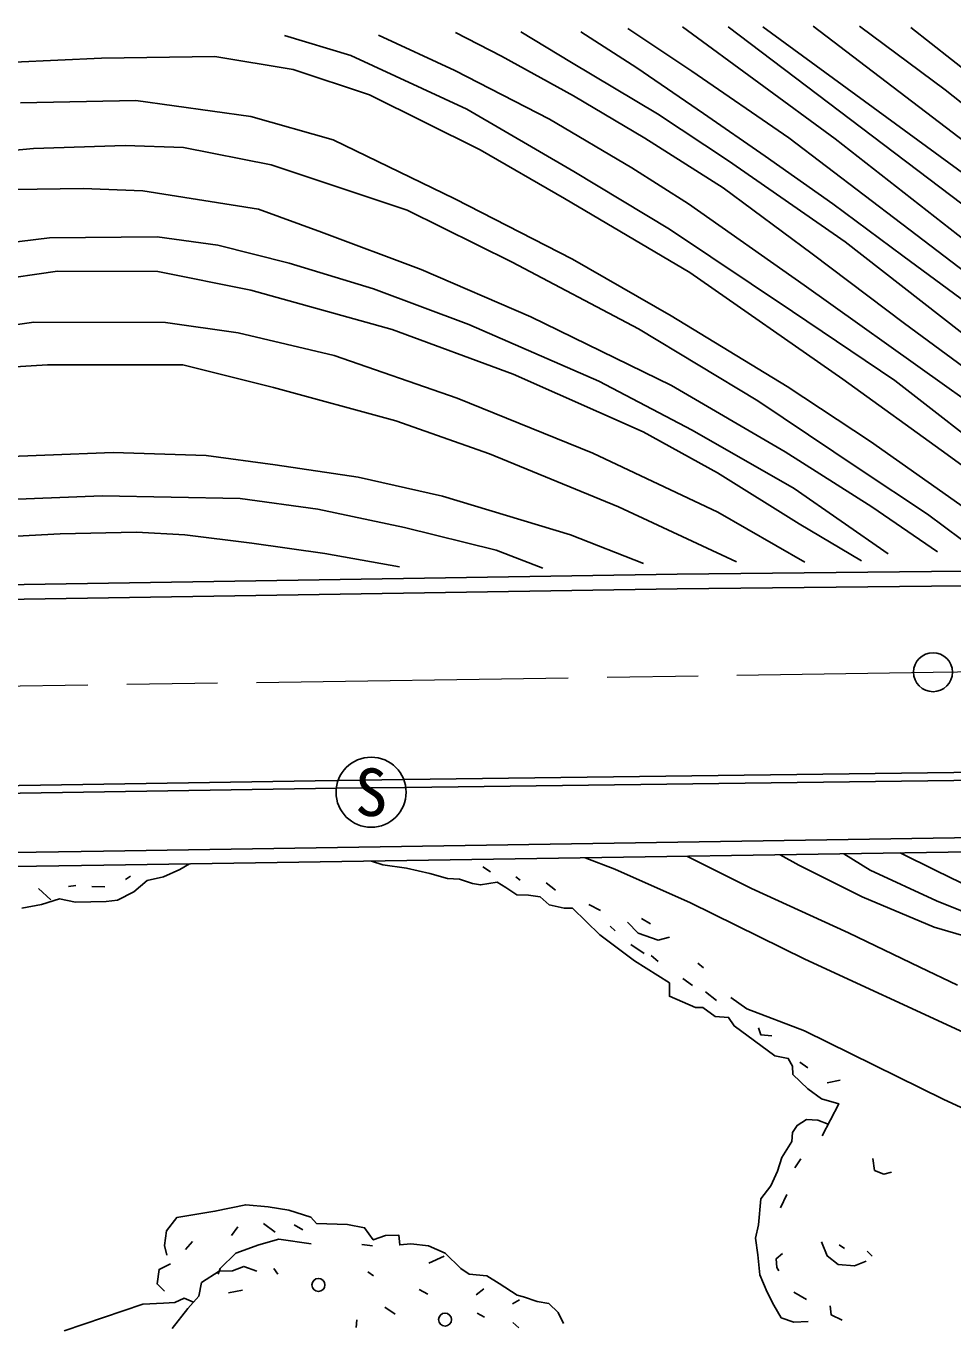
# Model space of a CAD drawing. Units: millimetres at full size, sheet at 1:1000; details may follow other scales. Extents: x 40000 to 680000, y 20000 to 380000.
# Drawn here: x 338143 to 373829, y 258187 to 308439 of the extents above; entities that cross this region are included whole.
import ezdxf
from ezdxf.enums import TextEntityAlignment as Align

# ---------------------------------------------------------------- set-up
doc = ezdxf.new("R2010")
doc.units = ezdxf.units.MM
doc.header["$LTSCALE"] = 1000
doc.linetypes.add('CHAIN', pattern=[18.5, 12, -1.5, 3.5, -1.5])
for name, color, linetype, lineweight in [('M-BGD', 7, 'Continuous', 25), ('M-BGD-EXST', 7, 'Continuous', 25), ('M-BMK', 2, 'CHAIN', 13), ('M-BMK-SRVR', 3, 'Continuous', 25), ('M-STR-STR1', 1, 'Continuous', 25)]:
    doc.layers.add(name, color=color, linetype=linetype, lineweight=lineweight)
doc.styles.add('ＭＳ ゴシック', font='')
doc.styles.get('ＭＳ ゴシック').set_extended_font_data('MS Gothic')

msp = doc.modelspace()

# ---------------------------------------------------------------- linework, layer by layer
at = {"layer": 'M-BGD'}
for p, q in [((352687, 279418), (350157, 279386)), ((350087, 279085), (352765, 279119)), ((355727, 276065), (356025, 275873)), ((341971, 275573), (342162, 275696)), ((356996, 275670), (357167, 275543)), ((358170, 275447), (358522, 275159)), ((339099, 274787), (338621, 275228)), ((339781, 275297), (340058, 275340)), ((340674, 275308), (341179, 275287)), ((359813, 274604), (360261, 274380)), ((361843, 274069), (362185, 273866)), ((360638, 273781), (360830, 273589)), ((361427, 273066), (361939, 272725)), ((362206, 272640), (362483, 272416)), ((364006, 272356), (364226, 272168)), ((363433, 271762), (363797, 271494)), ((364302, 271250), (364730, 270918)), ((367936, 268540), (368244, 268315)), ((368985, 267744), (369483, 267841)), ((367739, 264463), (367977, 264820)), ((367197, 262925), (367435, 263445)), ((347287, 262329), (347728, 261986)), ((346298, 262193), (346048, 261861)), ((348471, 262275), (348799, 262079)), ((344284, 261328), (344546, 261633)), ((351071, 261510), (351476, 261466)), ((369649, 261364), (369444, 261504)), ((353651, 260791), (354235, 261061)), ((370531, 261263), (370715, 261071)), ((347683, 260592), (347841, 260372)), ((351303, 260460), (351515, 260302)), ((355771, 259805), (355477, 259578)), ((345934, 259652), (346479, 259757)), ((353272, 259784), (353606, 259599)), ((356873, 259226), (357143, 259383)), ((367710, 259684), (368189, 259401)), ((351954, 259099), (352349, 258835)), ((355515, 258864), (355800, 258714)), ((350855, 258317), (350873, 258607)), ((356888, 258505), (357115, 258302))]:
    msp.add_line(p, q, dxfattribs=at)
for points in [[(348091, 308072), (350647, 307306), (355119, 305241), (359229, 302836), (362914, 300622), (367647, 297444), (371587, 294784), (375810, 291498), (380239, 288284)], [(381900, 288242), (378046, 291371), (373509, 294606), (368096, 298465), (363645, 301594), (361465, 302974), (358293, 304860), (354652, 306734), (351718, 308093)], [(354683, 308187), (356452, 307287), (359220, 305757), (361967, 304119), (364978, 302211), (368408, 299673), (371969, 296982), (375855, 294118), (379098, 291787), (382333, 289400), (384048, 288293)], [(357190, 308216), (359149, 307041), (362451, 305061), (365191, 303256), (369686, 300134), (374113, 296675), (379335, 292624), (382459, 290445), (385246, 288266)], [(359498, 308221), (361661, 306832), (364230, 305071), (366605, 303424), (369201, 301591), (371906, 299591), (375850, 296682), (380505, 292982), (384667, 289626), (386208, 288293)], [(361318, 308347), (363779, 306705), (367516, 304137), (371860, 300822), (376278, 297456), (380038, 294445), (383102, 292152), (385624, 290145), (388075, 288318)], [(389448, 288333), (386176, 290789), (382880, 293386), (378450, 296938), (369297, 304095), (363415, 308410)], [(365170, 308410), (378879, 298027), (390737, 288972)], [(366510, 308415), (379969, 298564), (391429, 289744)], [(368455, 308432), (374833, 303573), (381920, 298139), (388258, 293087), (390831, 291097), (392683, 289415)], [(370229, 308439), (373532, 305990), (377048, 303203), (381353, 299939), (384380, 297507), (389575, 293204), (392155, 291267)], [(372204, 308391), (379260, 302834), (385343, 298149), (390931, 293483), (392480, 292235)], [(337687, 307056), (341047, 307198), (345409, 307270), (348431, 306772), (351372, 305794), (355621, 303679), (358874, 301796), (363698, 298950), (369586, 294841), (373604, 291945), (377111, 289381), (378747, 288262)], [(337933, 305485), (342373, 305576), (346801, 304959), (349972, 304054), (354652, 301787), (359178, 299467), (362980, 297285), (367442, 294554), (370662, 292445), (373882, 290173), (376556, 288263)], [(335007, 303400), (338423, 303723), (341960, 303837), (344200, 303761), (347577, 303097), (352821, 301351), (356864, 299341), (361729, 296775), (366321, 294005), (370217, 291382), (372855, 289637), (374809, 288177)], [(337689, 302140), (340340, 302179), (342632, 302092), (347086, 301386), (349514, 300506), (353359, 299064), (357580, 297242), (362997, 294593), (367376, 292037), (370704, 289929), (373238, 288189)], [(336717, 299998), (339048, 300285), (343196, 300324), (345528, 299998), (348269, 299305), (351526, 298316), (355190, 296952), (360198, 294768), (363796, 292881), (367711, 290636), (371333, 288112)], [(291857, 286682), (292878, 286804), (294603, 287248), (300643, 288794), (304516, 290105), (308185, 291416), (312099, 292563), (317521, 294109), (322603, 295420), (326579, 296362), (332676, 297737), (336857, 298638), (339357, 299007), (343217, 298986), (346803, 298269), (352241, 296753), (356893, 295032), (361902, 292816), (364771, 291239), (367907, 289272), (370305, 287839)], [(368128, 287799), (364776, 289719), (359968, 291987), (354745, 294108), (350007, 295752), (346303, 296625), (343514, 297020), (338436, 297041), (334367, 296456), (328186, 295104), (322082, 293604), (315984, 292085), (309938, 290293), (304070, 288338), (299574, 286757)], [(305943, 286882), (308877, 287880), (312915, 289212), (317555, 290772), (322009, 292165), (328996, 294001), (332451, 294770), (335822, 295207), (338965, 295394), (344178, 295395), (347675, 294521), (352378, 293231), (355985, 291961), (360959, 289923), (365495, 287801)], [(361916, 287739), (359106, 288841), (354174, 290339), (350928, 291067), (347737, 291543), (345073, 291897), (341494, 292022), (336222, 291813), (331582, 291417), (327246, 290897), (322542, 290190), (317873, 289168), (313835, 288045), (310755, 286984)], [(316499, 287026), (318580, 287567), (322951, 288461), (326854, 289085), (331100, 289688), (334596, 290000), (337489, 290208), (341069, 290354), (346385, 290250), (349382, 289834), (352711, 289127), (356249, 288253), (358039, 287567)], [(352517, 287608), (349644, 288132), (346834, 288530), (344254, 288844), (342388, 288949), (339452, 288886), (334922, 288635), (331077, 288277), (326610, 287774), (322499, 287082)], [(387782, 280028), (373863, 279689), (352687, 279418)], [(387789, 279728), (373869, 279389), (352765, 279119)], [(350157, 279386), (349277, 279375), (312645, 278792)], [(350087, 279085), (349281, 279075), (312717, 278493)], [(374248, 269678), (368129, 272507), (363725, 274679), (360809, 275965), (359665, 276410)], [(363587, 276471), (366078, 275227), (369809, 273524), (372555, 272202), (374005, 271498)], [(375828, 272944), (373111, 273732), (370330, 274903), (367895, 276128), (367176, 276527)], [(369633, 276565), (370639, 275936), (373195, 274749), (375040, 274009)], [(375626, 274721), (373168, 275922), (371798, 276599)], [(337980, 274470), (338731, 274608), (339429, 274832), (340041, 274702), (341231, 274728), (341663, 274772), (342292, 275099), (342801, 275530), (343439, 275676), (344068, 275952), (344438, 276174)], [(351447, 276283), (351884, 276139), (352795, 276006), (353687, 275798), (354370, 275608), (354825, 275589), (355337, 275418), (355641, 275361), (356286, 275475), (356609, 275266), (357045, 274982), (357482, 274963), (357937, 274906), (358285, 274601), (358855, 274469), (359177, 274469), (360240, 273444), (361568, 272439), (362916, 271586), (362916, 271074), (363921, 270637), (364206, 270637), (364680, 270296), (365193, 270258), (365402, 269936), (366977, 268779), (367489, 268684), (367650, 268382), (367671, 268058), (368242, 267516), (368776, 267125), (369434, 266933), (368796, 265696)], [(361306, 273930), (361713, 273509), (362486, 273238), (362920, 273347)], [(365281, 271028), (365891, 270594), (368116, 269740), (373483, 267099), (376766, 265581)], [(366347, 269863), (366438, 269589), (366863, 269551)], [(369031, 266152), (368628, 266305), (368194, 266324), (367838, 266102), (367654, 265823), (367626, 265476), (367239, 264867), (367075, 264337), (366815, 263778), (366429, 263278), (366343, 262266), (366227, 261753), (366323, 261117), (366400, 260347), (366680, 259673), (366930, 259172), (367219, 258691), (367701, 258527), (368250, 258546)], [(370751, 264831), (370816, 264365), (371173, 264224), (371466, 264300)], [(343566, 261104), (343472, 261480), (343547, 262045), (343943, 262553), (345412, 262798), (346598, 263043), (347464, 262967), (348255, 262836), (349102, 262572), (349328, 262327), (350515, 262290), (351174, 262158), (351513, 261688), (351984, 261857), (352492, 261876), (352530, 261499), (352963, 261537), (353641, 261462), (354281, 261179), (354884, 260596), (355204, 260370), (355882, 260314), (356353, 260012), (357049, 259561), (357294, 259504), (357821, 259316), (358273, 259241), (358631, 258902), (358838, 258469)], [(349121, 261537), (347878, 261725), (347106, 261499), (346221, 261179), (345619, 260596), (345543, 260370)], [(368766, 261611), (368993, 261072), (369413, 260739), (370037, 260696), (370490, 260879)], [(367264, 261162), (367025, 260966), (367047, 260629), (367123, 260499)], [(343472, 259711), (343189, 259994), (343265, 260558), (343698, 260765)], [(347031, 260483), (346523, 260671), (346089, 260502), (345581, 260483), (344903, 260050), (344790, 259523), (344376, 259053), (343773, 258281)], [(339611, 258187), (342643, 259222), (343434, 259260), (343867, 259278), (344225, 259448), (344583, 259288)], [(369102, 259151), (369146, 258803), (369570, 258596)]]:
    msp.add_lwpolyline(points, dxfattribs=at)
for centre in [(349399, 259956), (354274, 258622)]:
    msp.add_circle(centre, 250, dxfattribs=at)
at = {"layer": 'M-BGD-EXST'}
msp.add_circle((351428, 278932), 1350, dxfattribs=at)
at = {"layer": 'M-BMK'}
msp.add_lwpolyline([(273025, 282056), (373064, 283555), (473128, 285148), (492157, 285180), (503825, 285138), (524088, 284818), (539120, 284392), (553341, 283645), (560907, 283484), (569119, 283055), (573042, 282680)], dxfattribs=at)
at = {"layer": 'M-BMK-SRVR'}
msp.add_circle((373064, 283555), 750, dxfattribs=at)
msp.add_circle((373064, 283555), 750, dxfattribs=at)
at = {"layer": 'M-STR-STR1'}
for points in [[(387684, 287591), (363210, 287329), (252894, 285590)], [(387691, 287025), (363218, 286763), (252896, 285024)], [(252931, 275355), (341129, 276665), (387814, 277390)], [(252933, 274812), (341138, 276123), (387821, 276847)]]:
    msp.add_lwpolyline(points, dxfattribs=at)

# ---------------------------------------------------------------- texts
at = {"layer": 'M-BGD-EXST', "style": 'ＭＳ ゴシック'}
msp.add_text('S', height=1833, dxfattribs=at).set_placement((351428, 278932), align=Align.MIDDLE_CENTER)

doc.saveas('drawing.dxf')
